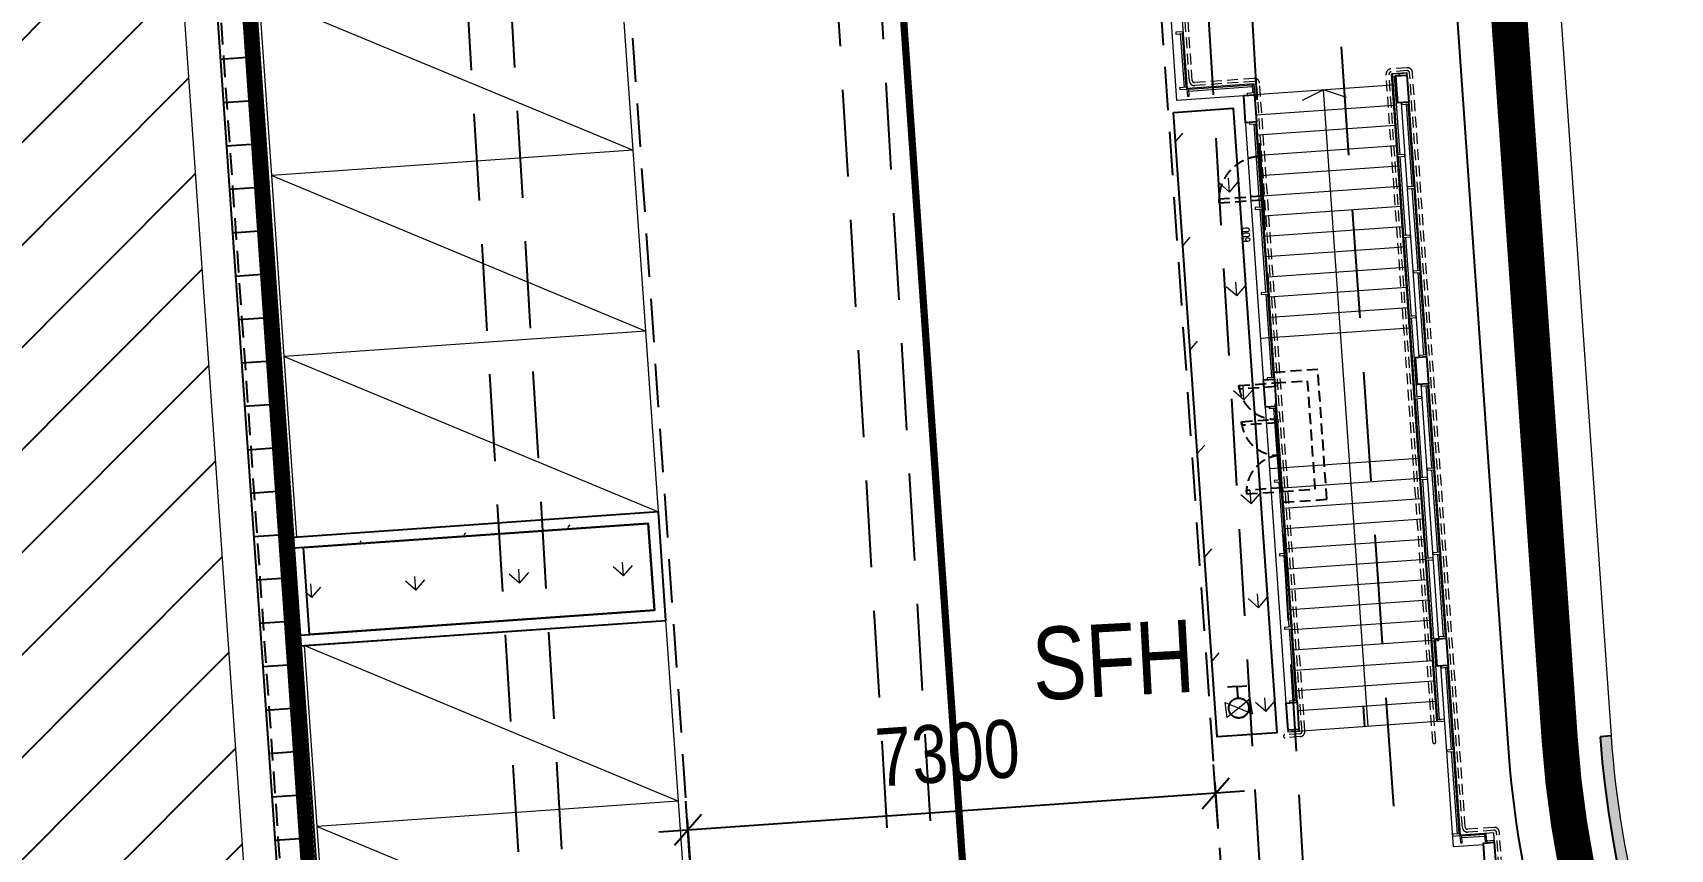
# Model space of a CAD drawing. Header units: millimetres. Extents: x 834681283 to 835686922, y 817551134 to 819407044.
# Drawn here: x 835207714 to 835230313, y 818107071 to 818118332 of the extents above; entities that cross this region are included whole.
import ezdxf
from ezdxf.xclip import XClip

# ---------------------------------------------------------------- set-up
doc = ezdxf.new("R2010")
doc.units = ezdxf.units.MM
doc.header["$LTSCALE"] = 1200
doc.header["$MEASUREMENT"] = 0
doc.header["$XCLIPFRAME"] = 0
for name, pattern in [('P01-MAAN-P-EVA$0$HIDDEN', [0.375, 0.25, -0.125]), ('P01-MAAN-P-EVA$0$HIDDENX2', [0.75, 0.5, -0.25]), ('P01-MAGP-EVA-GREENERY$0$DASHED', [0.75, 0.5, -0.25]), ('P01-MAGP-EVA-GREENERY$0$DASHEDX2', [1.5, 1, -0.5]), ('P01-MAGP-EVA-GREENERY$0$DOT', [0.25, 0, -0.25]), ('P01-MAGP-EVA-GREENERY$0$HIDDEN', [0.375, 0.25, -0.125]), ('P01-MAGP-EVA-GREENERY$0$HIDDEN2', [0.1875, 0.125, -0.0625]), ('P01-MAGP-EVA-GREENERY$0$HIDDENX2', [0.75, 0.5, -0.25]), ('P01-MAGP-EVA-GREENERY$0$M_RM1104', [6, 4, -2]), ('P01-MAGP-P-RF$0$P01-MBDR-P-B1$0$FDA(cad v 2007)$0$HIDDENX2', [0.75, 0.5, -0.25]), ('SITE BOUNDARY$0$PHANTOM', [2.5, 1.25, -0.25, 0.25, -0.25, 0.25, -0.25])]:
    doc.linetypes.add(name, pattern=pattern)
doc.layers.get('Defpoints').update_dxf_attribs({"color": 15})
for name, color, linetype, lineweight in [('AR-PLANT_AR_BS_MI_', 9, 'Continuous', 25), ('P01-MAAN-P-EVA$0$AR-DIM_AR_', 4, 'Continuous', 25), ('P01-MAGP-EVA-GREENERY$0$AR-CP_AR_BS_MI_', 8, 'Continuous', 5), ('P01-MAGP-EVA-GREENERY$0$AR-HATCH_AR_', 8, 'Continuous', 13), ('P01-MAGP-EVA-GREENERY$0$AR-PLANT_AR_BS_MI_', 7, 'Continuous', 25), ('P01-MAGP-EVA-GREENERY$0$AR-STAIR_AR_BS_MI_', 7, 'Continuous', 18), ('P01-MAGP-EVA-GREENERY$0$AR-WA-STEEL_AR_BS_MI_', 3, 'Continuous', 0), ('P01-MAGP-EVA-GREENERY$0$DR-FLD', 8, 'Continuous', 25), ('P01-MAGP-EVA-GREENERY$0$FH-AR', 3, 'Continuous', 25), ('P01-MAGP-EVA-GREENERY$0$LI-FIT', 8, 'Continuous', 25), ('P01-MAGP-EVA-GREENERY$0$RLP340', 8, 'P01-MAGP-EVA-GREENERY$0$HIDDEN2', 5), ('P01-MAGP-EVA-GREENERY$0$RLP916', 4, 'Continuous', 0), ('P01-MAGP-P-RF$0$AR-HATCH_AR_', 253, 'Continuous', 13), ('P01-MAGP-P-RF$0$AR-PLANT_AR_BS_MI_', 4, 'Continuous', 25), ('P01-MAGP-P-RF$0$AR-ROOF_AR_BS_MI_', 3, 'Continuous', 18), ('SITE BOUNDARY$0$AR-SIMS_BL_400', 1, 'SITE BOUNDARY$0$PHANTOM', 140)]:
    doc.layers.add(name, color=color, linetype=linetype, lineweight=lineweight)
for name, color, linetype in [('P01-MAAN-P-EVA$0$ADA08640', 2, 'Continuous'), ('P01-MAAN-P-EVA$0$AW-TXT-FS', 4, 'Continuous'), ('P01-MAAN-P-EVA$0$HATCH', 9, 'Continuous'), ('P01-MAAN-P-EVA$0$RLP0830A', 6, 'Continuous'), ('P01-MAGP-EVA-GREENERY$0$AR-FS-AR-EVA', 8, 'Continuous'), ('P01-MAGP-EVA-GREENERY$0$AR-LANDS_AR_MI_', 9, 'Continuous'), ('P01-MAGP-EVA-GREENERY$0$BOX-CULVERT', 8, 'P01-MAGP-EVA-GREENERY$0$DASHED'), ('P01-MAGP-EVA-GREENERY$0$MVA_MARKING', 254, 'Continuous'), ('P01-MAGP-EVA-GREENERY$0$SURFACE CHANNEL', 8, 'Continuous')]:
    doc.layers.add(name, color=color, linetype=linetype)
doc.layers.get('P01-MAGP-EVA-GREENERY$0$BOX-CULVERT').off()
doc.styles.add('P01-MAAN-P-EVA$0$ARIAL', font='arial.ttf', dxfattribs={"width": 0.8})
doc.styles.add('P01-MAGP-EVA-GREENERY$0$RLP-SIMPLEX', font='simplex.shx', dxfattribs={"width": 0.8})
doc.linetypes.add('P01-MAGP-EVA-GREENERY$0$FENCELINE2', pattern='A,0.25,-0.1,[132,ltypeshp.shx,S=0.1,R=0,X=-0.1,Y=0],-0.1,1', length=1.45)
doc.dimstyles.new('P01-MAAN-P-EVA$0$DIM-500', dxfattribs={"dimscale": 400, "dimtxt": 2, "dimasz": 1, "dimexe": 1, "dimexo": 1, "dimgap": 1, "dimtad": 1, "dimdec": 0, "dimrnd": 0.1, "dimdsep": 46, "dimtxsty": 'P01-MAAN-P-EVA$0$ARIAL', "dimblk1": 'P01-MAAN-P-EVA$0$_OBLIQUE', "dimblk2": 'P01-MAAN-P-EVA$0$_OBLIQUE', "dimsah": 1, "dimcen": 5, "dimdle": 1, "dimclrd": 8, "dimclre": 8, "dimclrt": 4, "dimadec": 3, "dimazin": 2, "dimtfac": 1, "dimtdec": 0, "dimtix": 1, "dimtmove": 2, "dimatfit": 0, "dimldrblk": 'P01-MAAN-P-EVA$0$_OBLIQUE', "dimfxl": 1, "dimtolj": 1, "dimarcsym": 0})

# ---------------------------------------------------------------- blocks, each defined once
blk = doc.blocks.new('P01-MAGP-P-RF')
at = {"layer": 'P01-MAGP-P-RF$0$AR-HATCH_AR_'}
h = blk.add_hatch(dxfattribs=at)
h.set_pattern_fill('DOTS', color=256, scale=40, style=0)
h.set_pattern_definition([(3.998948738238478, (0, 0), (27.24432540348136, 65.55958536559868), [0, -63.5])])
edge = h.paths.add_edge_path()
edge.add_arc((835242962.917527, 818109574.5522072), 13499.99999946342, 183.9989671964622, 273.9989671999951)
edge.add_line((835243904.3871673, 818096107.4205563), (835250488.3290232, 818096567.6953595))
edge.add_line((835250488.3290232, 818096567.6953595), (835250498.789749, 818096418.0605597))
edge.add_line((835250498.789749, 818096418.0605597), (835243914.8479412, 818095957.7857598))
edge.add_arc((835242962.9276265, 818109574.5823864), 13650.02940124269, 183.9990877009416, 273.9989160764382, ccw=False)
edge.add_line((835229346.1338512, 818108622.6212838), (835229495.785876, 818108633.0825677))
at = {"layer": 'P01-MAGP-P-RF$0$AR-PLANT_AR_BS_MI_'}
blk.add_line((835229495.785831, 818108633.0832103), (835229346.1338512, 818108622.6212838), dxfattribs=at)
at = {"layer": 'P01-MAGP-P-RF$0$AR-PLANT_AR_BS_MI_', "lineweight": 13}
blk.add_lwpolyline([(835319975.4285933, 818155651.1053132, 0.520567152926035), (835304582.671299, 818174660.2844), (835238734.6727839, 818170056.9365556, 0.4142135623714282), (835224882.2184259, 818154122.0908312), (835228069.2674862, 818108533.3565245, 0.4142135623739243), (835244004.1132107, 818094680.9021666), (835289068.137734, 818097831.269449, 0.3152987003235073), (835307727.6125411, 818112940.8523319)], format="xyb", close=True, dxfattribs=at)
at = {"layer": 'P01-MAGP-P-RF$0$AR-PLANT_AR_BS_MI_'}
blk.add_arc((835242962.9276254, 818109574.5823853), 13650.02940032073, 183.9990876967633, 273.9989160812796, dxfattribs=at)
at = {"layer": 'P01-MAGP-P-RF$0$AR-ROOF_AR_BS_MI_', "linetype": 'P01-MAGP-P-RF$0$P01-MBDR-P-B1$0$FDA(cad v 2007)$0$HIDDENX2'}
blk.add_lwpolyline([(835319139.1353179, 818155890.9251571, 0.5205671529267053), (835304643.3437868, 818173792.4025826), (835238795.3452717, 818169189.054738, 0.4142135623688354), (835225750.1002433, 818154182.763319), (835228937.1493038, 818108594.0290123, 0.4142135623741363), (835243943.4407228, 818095548.7839842), (835289007.4652462, 818098699.1512666, 0.3152987003220428), (835306891.3192657, 818113180.6721758)], format="xyb", close=True, dxfattribs=at)
at = {"layer": 'P01-MAGP-P-RF$0$AR-ROOF_AR_BS_MI_'}
blk.add_lwpolyline([(835318600.8316005, 818156045.2919532, 0.5205671529280326), (835304682.3973423, 818173233.76601), (835238834.3988272, 818168630.418166, 0.4142135623724634), (835226308.7368157, 818154221.8168745), (835229495.7858759, 818108633.0825677, 0.4142135623783449), (835243904.3871673, 818096107.4205562), (835288968.4116907, 818099257.7878386, 0.3152987003244816), (835306353.0155482, 818113335.0389719)], format="xyb", close=True, dxfattribs=at)
blk = doc.blocks.new('SITE BOUNDARY')
at = {"layer": 'SITE BOUNDARY$0$AR-SIMS_BL_400', "ltscale": 3, "const_width": 0.2}
for points in [[(835205.967713655, 818187.3215969054), (835227.4017731363, 818191.1423574201, 0.04919379695137301), (835256.6874020555, 818199.3961517689), (835258.8234410972, 818200.232073454), (835285.938085068, 818202.0513295376), (835285.9727178891, 818201.4156632093), (835309.2716431464, 818202.6718212748), (835309.2208451042, 818203.6140114499), (835336.548215934, 818205.4478256224), (835336.7910000669, 818204.998000004), (835338.0060000003, 818193.445), (835338.3870000002, 818177.043), (835337.6760000006, 818162.317), (835336.3740000002, 818150.7069999996), (835335.9430000004, 818146.5350000003), (835335.0780000007, 818138.0100000005), (835334.5610000003, 818125.5499999999), (835334.7450000006, 818110.3709999997), (835335.6156377018, 818097.3093875501), (835212.7614046936, 818088.7203368283)], [(835118.3382164289, 818191.3527021519), (835119.7278151001, 818191.4372147409, 0.3759908120438026), (835144.6618437314, 818176.3934268437), (835205.967713655, 818187.3215969054), (835212.7614046936, 818088.7203368283), (835125.9384592712, 818082.6503054047)]]:
    blk.add_lwpolyline(points, format="xyb", close=True, dxfattribs=at)
blk = doc.blocks.new('P01-MAAN-P-EVA$0$_OBLIQUE')
at = {"color": 0, "linetype": 'ByBlock'}
blk.add_line((-0.5, -0.5), (0.5, 0.5), dxfattribs=at)
blk = doc.blocks.new('*D1578')
at = {"layer": 'Defpoints', "color": 0, "transparency": 16777216}
for p in [(835216755.5895667, 818107335.7196734), (835224099.6513565, 818106955.4709078), (835216816.9138892, 818106453.6855531)]:
    blk.add_point(p, dxfattribs=at)
at = {"layer": 'P01-MAAN-P-EVA$0$AR-DIM_AR_', "color": 8, "lineweight": -2, "transparency": 16777216}
for p, q in [((835224071.9079214, 818107354.5076252), (835224010.268473, 818108241.074236)), ((835224437.0486255, 818107869.7809536), (835216356.5528493, 818107307.9762384)), ((835216789.170454, 818106852.7222705), (835216727.8461317, 818107734.7563908))]:
    blk.add_line(p, q, dxfattribs=at)
at = {"layer": 'P01-MAAN-P-EVA$0$AR-DIM_AR_', "color": 8, "lineweight": -2, "transparency": 16777216, "xscale": 400, "yscale": 400, "zscale": 400}
for p, rotation in [((835224038.011908, 818107842.0375186), 3.977147448143867), ((835216755.5895667, 818107335.7196734), 183.9771474481439)]:
    blk.add_blockref('P01-MAAN-P-EVA$0$_OBLIQUE', p, dxfattribs=dict(at, rotation=rotation))
at = {"layer": 'P01-MAAN-P-EVA$0$AR-DIM_AR_', "color": 4, "transparency": 16777216, "insert": (835220340.7082808, 818108395.6622455), "char_height": 800, "attachment_point": 5, "rotation": 3.977147448143881, "style": 'P01-MAAN-P-EVA$0$ARIAL'}
blk.add_mtext('\\A1;7300', dxfattribs=at)
blk = doc.blocks.new('P01-MAGP-EVA-GREENERY$0$ST-ARR')
at = {"color": 4}
blk.add_lwpolyline([(-305.5555555554456, -124.9999999999854), (5.820766091346741e-11, 1.455191522836685e-11), (305.5555555556202, -124.9999999999854)], dxfattribs=at)
blk = doc.blocks.new('P01-MAGP-EVA-GREENERY$0$A$C6C283414')
at = {"layer": 'P01-MAGP-EVA-GREENERY$0$AR-STAIR_AR_BS_MI_'}
for p, q in [((-1995.008751869202, -0.0006433725357055664), (0.0001904964447021484, 1.192092895507812e-07)), ((-1995.008751988411, -0.0006433725357055664), (-1995.008138537407, -1903.000643253326))]:
    blk.add_line(p, q, dxfattribs=at)
blk.add_lwpolyline([(0.0001904964447021484, 1.192092895507812e-07), (0.000235438346862793, -719.9999998807907), (-1995.008138775826, -1903.000643253326), (-2595.008751988411, -0.0008368492126464844)], dxfattribs=at)
blk = doc.blocks.new('P01-MAGP-EVA-GREENERY$0$EXISTING STREET FIRE HYDRANT')
for p, q in [((0, 1496.310795426369), (-672.7172585725784, 1496.310795426369)), ((0, 688.5), (0, 1496.310795426369)), ((0, 1496.310795426369), (672.7172585725784, 1496.310795426369))]:
    blk.add_line(p, q)
blk.add_circle((0, 0), 688.5)
blk = doc.blocks.new('P01-MAGP-EVA-GREENERY$0$BOX-CULVERT LINE')
at = {"layer": 'Defpoints', "linetype": 'P01-MAGP-EVA-GREENERY$0$DASHEDX2'}
for p, q in [((835213657.6, 818214667.8000004), (835225776.1245968, 818012938.6057324)), ((835213062.3, 818214572.2000004), (835225177.2192677, 818012902.6322484)), ((835207973, 818214240.3000004), (835218149.7, 818044836.2000004)), ((835208571.8000001, 818214279.1000004), (835218748.6, 818044872.2000004)), ((835218643.5, 818206715.0000005), (835228331.3000001, 818045447.8000004)), ((835219248.8000001, 818206645.2000004), (835228930.2, 818045483.8000004))]:
    blk.add_line(p, q, dxfattribs=at)
blk = doc.blocks.new('P01-MAGP-EVA-GREENERY$0$MVA_MARKING')
at = {"layer": 'P01-MAGP-EVA-GREENERY$0$MVA_MARKING', "linetype": 'P01-MAGP-EVA-GREENERY$0$M_RM1104', "const_width": 100}
blk.add_lwpolyline([(835221593.6120164, 818091898.2643687), (835217535.9692905, 818149940.5628519)], dxfattribs=at)
blk = doc.blocks.new('P01-MAGP-EVA-GREENERY')
at = {"layer": 'P01-MAGP-EVA-GREENERY$0$AR-HATCH_AR_'}
h = blk.add_hatch(dxfattribs=at)
h.set_pattern_fill('GRASS', color=256, scale=40, style=0)
h.set_pattern_definition([(93.99894873817374, (835214988.5284231, 818165900.7981719), (-766.7727033301995, 666.5700422175504), [190.4999999999993, -1246.340979199995]), (48.99894873817385, (835214988.5284231, 818165900.7981719), (-766.7727034214888, 666.5700422969103), [190.5000000000001, -825.5000000000009]), (138.9989487381738, (835214988.5284231, 818165900.7981719), (-666.5700422969103, -766.7727034214888), [190.5, -825.5])])
h.paths.add_polyline_path([(835224058.5205637, 818108618.8602033), (835224881.5325942, 818108676.3959593), (835224279.3421214, 818117290.3715763), (835223456.34662, 818117232.8371174)])
h = blk.add_hatch(dxfattribs=at)
h.set_pattern_fill('GRASS', color=256, scale=40, style=0)
h.set_pattern_definition([(93.99896719781333, (-34875.21582424641, 10271.79212117195), (-766.7729180866883, 666.5697951775445), [190.5, -1246.3409792]), (48.99896719781343, (-34875.21582424641, 10271.79212117195), (-766.7729181779772, 666.5697952569036), [190.4999999999999, -825.5000000000007]), (138.9989671978134, (-34875.21582424641, 10271.79212117195), (-666.5697952569036, -766.7729181779772), [190.4999999999999, -825.5000000000002])])
h.paths.add_polyline_path([(835211450.6798296, 818111231.0032029), (835216209.0736126, 818111563.6563171), (835216292.7599102, 818110366.5764177), (835211534.3661269, 818110033.923303)])
at = {"layer": 'P01-MAGP-EVA-GREENERY$0$DR-FLD'}
h = blk.add_hatch(dxfattribs=at)
h.set_pattern_fill('_USER', color=256, scale=600, style=0, pattern_type=0)
h.set_pattern_definition([(3.998967197813425, (835208926.9074881, 818145539.4043733), (-41.84309510643341, 598.5391845083449), [])])
h.paths.add_polyline_path([(835208378.2465563, 818145501.0483791), (835211638.6459302, 818098863.0839164), (835212187.3068637, 818098901.4398963), (835208926.907488, 818145539.4043734), (835208378.2465687, 818145501.0482031)])
at = {"color": 4}
blk.add_line((835226074.0472496, 818109040.4458767), (835226093.5738918, 818108761.1275642), dxfattribs=at)
at = {"layer": 'Defpoints', "linetype": 'P01-MAGP-EVA-GREENERY$0$HIDDEN'}
blk.add_line((835225755.091496, 818154183.1113591), (835229314.7227908, 818103264.8354918), dxfattribs=at)
at = {"layer": 'P01-MAGP-EVA-GREENERY$0$AR-CP_AR_BS_MI_'}
for points in [[(835215999.5573227, 818116711.5769863), (835215825.211896, 818119205.490313), (835210837.3852451, 818118856.79946), (835215999.5573227, 818116711.5769863), (835211011.7306725, 818116362.8861349), (835210837.3852451, 818118856.79946)], [(835216173.9027485, 818114217.6636604), (835215999.5573227, 818116711.5769863), (835211011.7306718, 818116362.8861349), (835216173.9027485, 818114217.6636604), (835211186.0760989, 818113868.9728088), (835211011.7306718, 818116362.8861349)], [(835216348.248175, 818111723.7503352), (835216173.9027487, 818114217.6636604), (835211186.0760981, 818113868.9728088), (835216348.248175, 818111723.7503352), (835211360.421526, 818111375.0594826), (835211186.0760981, 818113868.9728088)], [(835216627.2008618, 818107733.4890171), (835216452.8554354, 818110227.4023435), (835211465.0287849, 818109878.7114908), (835216627.2008618, 818107733.4890171), (835211639.3742119, 818107384.7981654), (835211465.0287849, 818109878.7114908)], [(835216801.5462879, 818105239.575691), (835216627.2008618, 818107733.4890171), (835211639.374211, 818107384.7981654), (835216801.5462879, 818105239.575691), (835211813.7196382, 818104890.8848395), (835211639.374211, 818107384.7981654)]]:
    blk.add_lwpolyline(points, dxfattribs=at)
at = {"layer": 'P01-MAGP-EVA-GREENERY$0$AR-FS-AR-EVA', "linetype": 'P01-MAGP-EVA-GREENERY$0$HIDDENX2'}
blk.add_line((835213795.0993036, 818149679.0447134), (835219446.7466711, 818068835.4057872), dxfattribs=at)
blk.add_lwpolyline([(835220763.8332701, 818154672.4736215), (835224713.9588196, 818098168.1479583)], dxfattribs=at)
at = {"layer": 'P01-MAGP-EVA-GREENERY$0$AR-LANDS_AR_MI_', "linetype": 'ByBlock'}
blk.add_lwpolyline([(835223456.34662, 818117232.8371174), (835224279.3421218, 818117290.3715764), (835224881.5325942, 818108676.3959593), (835224058.520564, 818108618.8602035)], close=True, dxfattribs=at)
at = {"layer": 'P01-MAGP-EVA-GREENERY$0$AR-LANDS_AR_MI_'}
for points in [[(835211420.1311283, 818109875.5727692), (835216452.8554355, 818110227.4023439), (835216348.2481753, 818111723.7503356), (835211315.5233899, 818111371.9207284)], [(835211409.6703537, 818110025.2075654), (835216292.7599102, 818110366.5764177), (835216209.0741019, 818111563.6548105), (835211325.9841639, 818111222.2859321)]]:
    blk.add_lwpolyline(points, dxfattribs=at)
blk.add_lwpolyline([(835211450.6798296, 818111231.0032029), (835216209.0736126, 818111563.6563171), (835216292.7599102, 818110366.5764177), (835211534.3661269, 818110033.923303)], close=True, dxfattribs=at)
at = {"layer": 'P01-MAGP-EVA-GREENERY$0$AR-PLANT_AR_BS_MI_', "linetype": 'P01-MAGP-EVA-GREENERY$0$HIDDEN2'}
for p, q in [((835224849.5604203, 818113651.3029171), (835225448.0997461, 818113693.1460216)), ((835225573.6296092, 818111897.5285085), (835225448.0997461, 818113693.1460216)), ((835224860.0212096, 818113501.6680464), (835225308.9257292, 818113533.0503765)), ((835225413.5338446, 818112036.7024688), (835225308.925627, 818113533.0503694)), ((835224964.6292613, 818112005.320069), (835225413.5338502, 818112036.7023889)), ((835224975.0900505, 818111855.6852905), (835225573.629172, 818111897.5283813))]:
    blk.add_line(p, q, dxfattribs=at)
for points in [[(835224683.3644841, 818116027.954938), (835224679.8775753, 818116077.8332044), (835224081.3382978, 818116035.9902837), (835224084.825207, 818115986.1120169)], [(835224859.9740539, 818113501.664899), (835224863.4609952, 818113451.7866362), (835224364.7254559, 818113416.9205259), (835224361.2385148, 818113466.7987902)], [(835224894.8434001, 818113002.8823484), (835224898.3303415, 818112953.0040857), (835224399.5948021, 818112918.1379753), (835224396.107861, 818112968.0162396)], [(835224964.5819321, 818112005.316477), (835224961.0950245, 818112055.1947421), (835224462.3594631, 818112020.3289465), (835224465.8463712, 818111970.4506799)]]:
    blk.add_lwpolyline(points, close=True, dxfattribs=at)
for centre, radius, start, end in [((835224683.3644836, 818116027.9549378), 600.0000812605571, 93.9989405009967, 183.9989477908811), ((835224860.0209607, 818113501.6678509), 499.9997798240206, 184.0002406262883, 273.9990306207229), ((835224894.890307, 818113002.8853003), 499.9997798240206, 184.0002406262887, 273.9990306207229), ((835224964.6287932, 818112005.3200803), 499.9997798240206, 93.99890435442799, 183.9976877250149)]:
    blk.add_arc(centre, radius, start, end, dxfattribs=at)
at = {"layer": 'P01-MAGP-EVA-GREENERY$0$AR-STAIR_AR_BS_MI_'}
for p, q in [((835223504.1175404, 818117395.5648502), (835222701.026231, 818128883.2982341)), ((835223648.8595203, 818117562.0643069), (835222856.6468331, 818128894.1775165)), ((835226833.8062409, 818128069.7544007), (835228825.3086479, 818099582.665701)), ((835223607.6318808, 818117578.228509), (835223555.8731014, 818118318.6058936)), ((835223632.5710108, 818117579.9719707), (835223580.8122313, 818118320.3493558)), ((835226681.0401673, 818117780.0546911), (835226466.5636762, 818117765.06093)), ((835227091.1414396, 818108830.8657151), (835226466.5636762, 818117765.06093)), ((835226675.4869008, 818117773.6518303), (835226472.9674984, 818117759.493969)), ((835226559.74757, 818116647.2127787), (835226483.6890484, 818117735.1824826)), ((835226584.6867027, 818116648.9562409), (835226508.6281811, 818117736.9259447)), ((835227416.153468, 818107264.7178943), (835226681.0401673, 818117780.0546911)), ((835224426.8665934, 818117460.0729966), (835223504.1175404, 818117395.5648502)), ((835224571.6075629, 818117626.5723811), (835223648.8595203, 818117562.0643069)), ((835224541.729115, 818117609.4470121), (835223668.8704596, 818117548.426637)), ((835224543.4725772, 818117584.5078821), (835223670.6139221, 818117523.487508)), ((835225040.1459477, 818108687.4843316), (835224426.8665934, 818117460.0729966)), ((835225195.7661374, 818108698.3634629), (835224571.6075629, 818117626.5723811)), ((835226477.4429001, 818117609.4404105), (835224582.0682623, 818117476.9384382)), ((835226143.4524065, 818108764.6144905), (835225529.7575711, 818117543.1892138)), ((835226496.96967, 818117330.1221424), (835224601.5950515, 818117197.6195529)), ((835226848.9868876, 818113857.7173617), (835226603.6120644, 818117367.6509022)), ((835226750.6638467, 818116210.58898), (835226671.1969489, 818117347.3146552)), ((835226775.6029762, 818116212.3324422), (835226696.1360781, 818117349.0581179)), ((835224650.4359864, 818115925.4076139), (835224570.0632079, 818117075.0913393)), ((835224675.3751161, 818115927.1510755), (835224595.0023375, 818117076.834802)), ((835226516.4964416, 818117050.8038551), (835224621.1218026, 818116918.3012648)), ((835226536.0232128, 818116771.4855697), (835224640.6485525, 818116638.9829764)), ((835226637.5495543, 818115534.303942), (835226561.4910324, 818116622.273646)), ((835226662.488687, 818115536.0474036), (835226586.430165, 818116624.0171082)), ((835226555.5499843, 818116492.1672825), (835224660.1753027, 818116359.6646883)), ((835226575.076756, 818116212.8489968), (835224679.7020522, 818116080.3463999)), ((835226831.8743007, 818115048.9241774), (835226752.4074031, 818116185.649854)), ((835226856.8134302, 818115050.6676394), (835226777.3465323, 818116187.393316)), ((835224732.5522234, 818114750.784755), (835224652.1794457, 818115900.4684805)), ((835224757.4913535, 818114752.5282172), (835224677.1185752, 818115902.2119424)), ((835226594.6035279, 818115933.53071), (835224699.2288024, 818115801.0281126)), ((835226614.1302986, 818115654.2124233), (835224718.7555535, 818115521.7098244)), ((835226715.3515378, 818114421.3951045), (835226639.2930157, 818115509.3648086)), ((835226740.2906709, 818114423.1385674), (835226664.2321486, 818115511.1082709)), ((835226633.6570702, 818115374.894137), (835224738.2823035, 818115242.3915367)), ((835226653.183842, 818115095.5758512), (835224757.8090539, 818114963.0732487)), ((835226913.0847547, 818113887.2593752), (835226833.6178571, 818115023.985052)), ((835226938.0238843, 818113889.0028373), (835226858.556986, 818115025.7285138)), ((835226672.7106136, 818114816.2575636), (835224777.3358034, 818114683.7549605)), ((835224814.6684617, 818113576.1618962), (835224734.2956835, 818114725.8456225)), ((835224839.6075923, 818113577.9053581), (835224759.2348135, 818114727.5890844)), ((835226692.2373847, 818114536.9392776), (835224796.8626232, 818114404.436677)), ((835226793.1535218, 818113308.4862688), (835226717.0949996, 818114396.4559718)), ((835226818.0926543, 818113310.2297302), (835226742.0341325, 818114398.1994348)), ((835226711.764077, 818114257.620985), (835224660.7691327, 818114114.2392288)), ((835227120.511528, 818109973.72701), (835226875.1388147, 818113483.6303713)), ((835227022.1906449, 818112326.568454), (835226942.7237477, 818113463.2941273)), ((835227047.1297741, 818112328.3119155), (835226967.662877, 818113465.0375901)), ((835226870.9555056, 818112195.5774313), (835226794.8969837, 818113283.547136)), ((835226895.8946383, 818112197.3208942), (835226819.8361162, 818113285.2905976)), ((835224913.4790395, 818112162.736648), (835224844.307278, 818113152.1966375)), ((835224938.4181706, 818112164.4801102), (835224869.2464089, 818113153.9400992)), ((835226837.2934804, 818112462.00344), (835224786.2982363, 818112318.6216627)), ((835227103.4010991, 818111164.9036516), (835227023.9342011, 818112301.6293273)), ((835227128.3402281, 818111166.6471131), (835227048.8733304, 818112303.3727895)), ((835224984.39426, 818111148.3375252), (835224915.2224989, 818112137.7975152)), ((835225009.3333913, 818111150.080987), (835224940.1616302, 818112139.5409774)), ((835226856.8201727, 818112182.6851474), (835224961.4451622, 818112050.1825306)), ((835226948.7574896, 818111082.6685953), (835226872.6989677, 818112170.6382986)), ((835226973.6966223, 818111084.4120576), (835226897.6381004, 818112172.3817613)), ((835226876.3469434, 818111903.3668609), (835224980.971912, 818111770.8642426)), ((835226895.8737156, 818111624.0485749), (835225000.4986624, 818111491.5459539)), ((835225055.3094807, 818110133.9384035), (835224986.13772, 818111123.3983926)), ((835225080.2486119, 818110135.6818651), (835225011.0768515, 818111125.141854)), ((835226915.4004873, 818111344.730288), (835225020.0254126, 818111212.2276661)), ((835227184.6115527, 818110003.2388494), (835227105.1446549, 818111139.964525)), ((835227209.5506821, 818110004.9823109), (835227130.0837846, 818111141.7079875)), ((835226934.9272585, 818111065.4120018), (835225039.5521628, 818110932.9093778)), ((835227026.5594734, 818109969.7597585), (835226950.5009512, 818111057.7294627)), ((835227051.498606, 818109971.5032209), (835226975.4400837, 818111059.4729244)), ((835226954.4540293, 818110786.0937151), (835225059.078913, 818110653.5910907)), ((835226973.9808015, 818110506.7754291), (835225078.6056631, 818110374.272802)), ((835226993.5075729, 818110227.4571425), (835225098.1324134, 818110094.9545146)), ((835225126.2247019, 818109119.5392802), (835225057.0529406, 818110108.9992706)), ((835225151.1638337, 818109121.2827424), (835225081.9920725, 818110110.7427323)), ((835227013.0343441, 818109948.1388558), (835225117.6591637, 818109815.6362264)), ((835227104.3614575, 818108856.850922), (835227028.302935, 818109944.8206252)), ((835227129.3005896, 818108858.5943842), (835227053.2420679, 818109946.5640883)), ((835227032.5611154, 818109668.8205743), (835225137.185887, 818109536.3183217)), ((835227321.2907472, 818107101.7054327), (835227146.6634551, 818109599.6400192)), ((835227293.7174253, 818108442.5479262), (835227214.2484512, 818109579.3037808)), ((835227318.6565548, 818108444.2913876), (835227239.1875793, 818109581.0472425)), ((835227052.0877514, 818109389.5022784), (835225156.7125235, 818109257.0000256)), ((835227071.614388, 818109110.1839823), (835225176.2391601, 818108977.6817293)), ((835227149.9977626, 818108834.9802543), (835225040.1459477, 818108687.4843316)), ((835227374.9279435, 818107280.8822135), (835227295.4609817, 818108417.6087996)), ((835227399.8670726, 818107282.6256751), (835227320.400111, 818108419.3522614)), ((835227880.021749, 818107297.1462929), (835227416.153468, 818107264.7178943)), ((835228564.5046577, 818097506.0453433), (835227880.021749, 818107297.1462929)), ((835230620.9367251, 818099708.196172), (835230081.7301165, 818107420.993172)), ((835227735.2807616, 818107130.6469091), (835227321.2907472, 818107101.7054327)), ((835227750.3887379, 818107273.0170442), (835227436.1691877, 818107251.050365)), ((835227752.1321998, 818107248.0779114), (835227437.9126499, 818107226.1112324))]:
    blk.add_line(p, q, dxfattribs=at)
at = {"layer": 'P01-MAGP-EVA-GREENERY$0$AR-WA-STEEL_AR_BS_MI_', "color": 7}
for points in [[(835223488.3014386, 818118338.9430618), (835223490.0449014, 818118314.0039294), (835223589.8014323, 818118320.977779), (835223588.0579695, 818118345.9169117)], [(835226472.9674984, 818117759.493969), (835226474.7109607, 818117734.554836), (835226574.4674919, 818117741.5286853), (835226572.7240292, 818117766.4678173)], [(835226575.7303706, 818117766.6779813), (835226577.4738331, 818117741.7388484), (835226677.2303625, 818117748.7126976), (835226675.4869008, 818117773.6518303)], [(835223541.8036876, 818117573.6265451), (835223543.5471505, 818117548.6874123), (835223643.3036813, 818117555.6612614), (835223641.5602189, 818117580.6003937)], [(835223650.2775306, 818117455.9047302), (835223675.2166631, 818117457.6481934), (835223668.2428138, 818117557.4047239), (835223643.3036813, 818117555.6612614)], [(835224474.5966288, 818117494.4546654), (835224476.3400918, 818117469.5155329), (835224576.0966219, 818117476.4893819), (835224574.3531604, 818117501.4285148)], [(835224548.0753214, 818117518.6685158), (835224573.0144541, 818117520.4119782), (835224566.0406048, 818117620.168509), (835224541.1014721, 818117618.4250466)], [(835226603.6257665, 818117367.6518582), (835226605.3692291, 818117342.7127256), (835226705.1257597, 818117349.6865748), (835226703.3822973, 818117374.6257068)], [(835224502.4920255, 818117095.4285424), (835224504.2354878, 818117070.4894096), (835224603.9920189, 818117077.4632591), (835224602.2485565, 818117102.4023912)], [(835226550.769482, 818116646.5851324), (835226552.5129445, 818116621.6459996), (835226652.2694752, 818116628.6198486), (835226650.5260128, 818116653.5589814)], [(835226684.8362205, 818116205.9870559), (835226686.5796837, 818116181.0479233), (835226786.3362138, 818116188.0217725), (835226784.5927521, 818116212.9609051)], [(835224584.624184, 818115920.8067964), (835224586.3676466, 818115895.8676639), (835224686.1241779, 818115902.841513), (835224684.380715, 818115927.7806458)], [(835226628.5714658, 818115533.6762962), (835226630.3149284, 818115508.7371627), (835226730.071459, 818115515.7110119), (835226728.3279965, 818115540.6501447)], [(835226766.0466745, 818115044.3222545), (835226767.7901369, 818115019.3831217), (835226867.5466676, 818115026.3569709), (835226865.8032047, 818115051.2961034)], [(835224666.7404213, 818114746.1839378), (835224668.4838841, 818114721.244805), (835224768.240415, 818114728.2186542), (835224766.4969527, 818114753.1577874)], [(835226706.3734493, 818114420.7674588), (835226708.1169119, 818114395.828326), (835226807.8734428, 818114402.8021752), (835226806.1299806, 818114427.7413079)], [(835226847.2571287, 818113882.6574516), (835226849.000591, 818113857.718319), (835226948.7571218, 818113864.6921682), (835226947.0136595, 818113889.6313009)], [(835224748.8646199, 818113571.5616354), (835224750.6080822, 818113546.6225021), (835224850.3646138, 818113553.5963514), (835224848.6211509, 818113578.5354848)], [(835226875.1525652, 818113483.631331), (835226876.8960271, 818113458.6921979), (835226976.6525583, 818113465.6660477), (835226974.9090954, 818113490.6051797)], [(835224776.7600164, 818113172.5355123), (835224778.5034797, 818113147.5963805), (835224878.2600105, 818113154.570229), (835224876.5165474, 818113179.5093616)], [(835226784.1754333, 818113307.8586221), (835226785.9188961, 818113282.9194901), (835226885.6754261, 818113289.8933393), (835226883.9319645, 818113314.8324714)], [(835226956.3630189, 818112321.9665301), (835226958.1064811, 818112297.0273969), (835227057.8630117, 818112304.0012461), (835227056.1195496, 818112328.9403793)], [(835224847.6752396, 818112158.1363893), (835224849.4187012, 818112133.1972573), (835224949.1752319, 818112140.1711059), (835224947.4317697, 818112165.1102388)], [(835226861.9774182, 818112194.9497849), (835226863.7208797, 818112170.0106522), (835226963.4774103, 818112176.9845021), (835226961.7339485, 818112201.9236346)], [(835224918.5904609, 818111143.7372668), (835224920.3339232, 818111118.7981346), (835225020.0904539, 818111125.7719839), (835225018.3469917, 818111150.7111168)], [(835227037.5734721, 818111160.3017286), (835227039.3169348, 818111135.3625954), (835227139.0734662, 818111142.3364446), (835227137.3300029, 818111167.2755772)], [(835226939.7794021, 818111082.040949), (835226941.5228637, 818111057.1018163), (835227041.279395, 818111064.0756655), (835227039.5359323, 818111089.0147976)], [(835224989.5056832, 818110129.3381449), (835224991.2491454, 818110104.3990122), (835225091.0056756, 818110111.3728608), (835225089.2622138, 818110136.3119942)], [(835227118.7839265, 818109998.6369258), (835227120.5273896, 818109973.6977926), (835227220.2839198, 818109980.6716417), (835227218.540458, 818110005.6107751)], [(835227146.6772561, 818109599.6409823), (835227148.4207177, 818109574.7018497), (835227248.1772486, 818109581.6756986), (835227246.4337869, 818109606.6148314)], [(835225060.4209044, 818109114.9390217), (835225062.1643667, 818109089.9998895), (835225161.9208975, 818109096.9737382), (835225160.177435, 818109121.9128709)], [(835227095.383369, 818108856.2232755), (835227097.1268319, 818108831.2841429), (835227196.883362, 818108838.2579919), (835227195.1399004, 818108863.1971241)], [(835225088.3163011, 818108715.9128994), (835225090.0597643, 818108690.9737668), (835225189.816295, 818108697.947616), (835225188.0728317, 818108722.8867487)], [(835227227.8897994, 818108437.9460028), (835227229.6332623, 818108413.0068696), (835227329.3897923, 818108419.9807192), (835227327.6463301, 818108444.9198518)], [(835227309.1003176, 818107276.2802907), (835227310.8437793, 818107251.3411576), (835227410.6003107, 818107258.3150073), (835227408.8568478, 818107283.2541405)], [(835227756.7328424, 818107182.2686187), (835227781.6719753, 818107184.012081), (835227774.6981262, 818107283.768612), (835227749.7589934, 818107282.0251496)], [(835227417.5741596, 818107158.5584764), (835227442.5132922, 818107160.3019389), (835227435.5394428, 818107260.0584695), (835227410.6003107, 818107258.3150073)], [(835227781.6719755, 818107184.0120811), (835227783.4154377, 818107159.072948), (835227883.1719692, 818107166.0467973), (835227881.4285061, 818107190.9859304)]]:
    blk.add_lwpolyline(points, close=True, dxfattribs=at)
at = {"layer": 'P01-MAGP-EVA-GREENERY$0$AR-WA-STEEL_AR_BS_MI_', "color": 7, "linetype": 'P01-MAGP-EVA-GREENERY$0$HIDDEN2', "ltscale": 0.3}
blk.add_lwpolyline([(835227017.5813851, 818109969.1321121), (835227019.3248479, 818109944.1929787), (835227119.0813787, 818109951.1668279), (835227117.3379158, 818109976.1059613)], close=True, dxfattribs=at)
at = {"layer": 'P01-MAGP-EVA-GREENERY$0$DR-FLD'}
blk.add_lwpolyline([(835225660.3227918, 818154176.4862031), (835228847.3727502, 818108587.7508746, 0.2881518966568164), (835237730.2512074, 818096427.6247537)], format="xyb", dxfattribs=at)
blk.add_lwpolyline([(835208378.2465563, 818145501.0483791), (835211638.6459302, 818098863.0839164), (835212187.3068637, 818098901.4398963), (835208926.907488, 818145539.4043734), (835208378.2465687, 818145501.0482031)], close=True, dxfattribs=at)
at = {"layer": 'P01-MAGP-EVA-GREENERY$0$DR-FLD', "linetype": 'P01-MAGP-EVA-GREENERY$0$DOT', "const_width": 750}
blk.add_lwpolyline([(835228545.1666926, 818118287.8474151), (835229221.4597397, 818108613.9028156, 0.06539988364907126), (835229935.7602537, 818105097.5330423)], format="xyb", dxfattribs=at)
at = {"layer": 'P01-MAGP-EVA-GREENERY$0$FH-AR', "linetype": 'Continuous', "lineweight": 13}
blk.add_lwpolyline([(835224169.940898, 818109096.6677971), (835224546.5402406, 818108939.2736002), (835224516.2907197, 818109147.0835422), (835224200.1902975, 818108888.8578556), (835224169.940898, 818109096.6677971)], close=True, dxfattribs=at)
at = {"layer": 'P01-MAGP-EVA-GREENERY$0$LI-FIT'}
for points in [[(835226677.2303623, 818117748.7126976), (835226703.3822974, 818117374.6257068), (835226553.7474871, 818117364.1649354), (835226527.5955527, 818117738.2519257)], [(835224576.0966216, 818117476.4893819), (835224602.2485564, 818117102.4023908), (835224452.613746, 818117091.9416196), (835224426.4618114, 818117466.0286106)], [(835226948.7571613, 818113864.6921692), (835226974.9090958, 818113490.6051794), (835226825.2742854, 818113480.1444073), (835226799.1223508, 818113854.2313979)], [(835224850.3646134, 818113553.5963513), (835224876.5165473, 818113179.5093614), (835224726.8817372, 818113169.0485895), (835224700.7298033, 818113543.1355798)], [(835227220.2818521, 818109980.7018216), (835227246.4337873, 818109606.6148312), (835227096.798977, 818109596.154059), (835227070.6470418, 818109970.2410492)], [(835225161.9208974, 818109096.9737384), (835225188.0728317, 818108722.8867487), (835225038.4380221, 818108712.425976), (835225012.2860872, 818109086.5129671)], [(835227883.1719689, 818107166.0467972), (835227909.3239028, 818106791.9598073), (835227759.6890925, 818106781.4990348), (835227733.5371579, 818107155.586026)]]:
    blk.add_lwpolyline(points, close=True, dxfattribs=at)
at = {"layer": 'P01-MAGP-EVA-GREENERY$0$RLP340'}
for p, q in [((835223676.452309, 818117669.2502012), (835222890.1677703, 818128916.5697335)), ((835223716.3549213, 818117672.0397377), (835222930.0703851, 818128919.3592693)), ((835224571.3655404, 818117701.7391415), (835223748.3740332, 818117644.2049301)), ((835227035.8506811, 818108546.3170699), (835226391.8159693, 818117758.8336432)), ((835227075.7532941, 818108549.1065902), (835226431.718582, 818117761.6231811)), ((835226681.2168937, 818117849.2361069), (835226456.7638527, 818117833.544906)), ((835226684.0064298, 818117809.3334948), (835226459.5533898, 818117793.6422936)), ((835227443.7464942, 818107371.9031502), (835226716.0255423, 818117781.4986877)), ((835227483.6491069, 818107374.6926885), (835226755.9281541, 818117784.2882241)), ((835224574.1550795, 818117661.8365289), (835223751.1635696, 818117604.302318)), ((835225231.0296748, 818108695.8164752), (835224606.1741966, 818117634.0016798)), ((835225270.9322876, 818108698.6060086), (835224646.0768093, 818117636.7912133)), ((835225203.1948545, 818108663.7973647), (835224993.7061437, 818108649.1523881)), ((835225205.9843749, 818108623.8947511), (835224996.4956766, 818108609.2497747)), ((835227879.779971, 818107372.3124379), (835227515.6682192, 818107346.8578832)), ((835227882.5695083, 818107332.4098248), (835227518.4577572, 818107306.9552705)), ((835228592.0975028, 818097613.2314556), (835227914.5886209, 818107304.5750194)), ((835228632.0001153, 818097616.0209947), (835227954.4912333, 818107307.3645582))]:
    blk.add_line(p, q, dxfattribs=at)
for centre, radius, start, end in [((835224576.2472372, 818117631.9095292), 70, 3.998961418001502, 93.99896823156158), ((835226461.645542, 818117763.715334), 70, 93.99896823156158, 183.9989682315615), ((835226461.645542, 818117763.715334), 30.00000000000003, 93.99896823156158, 183.9989682315615), ((835226686.0985821, 818117779.4065349), 70, 3.998961418001502, 93.99896823156158), ((835226686.0985821, 818117779.4065349), 30.00000000000003, 3.998961418001502, 93.99896823156158), ((835223746.2818815, 818117674.1318898), 70, 183.9989614180015, 273.9989682315615), ((835223746.2818815, 818117674.1318899), 30.00000000000003, 183.9989614180015, 273.9989682315615), ((835224576.2472372, 818117631.9095291), 30.00000000000003, 3.998961418001502, 93.99896823156158), ((835224995.100909, 818108629.2010816), 19.99999984552477, 93.99895460444132, 273.9989546044413), ((835225201.1027149, 818108693.7243251), 30.00000000000003, 273.9989405009967, 3.998961418001502), ((835225201.1027149, 818108693.7243251), 70, 273.9989405009967, 3.998961418001502), ((835227055.8019874, 818108547.7118304), 19.99999996625416, 183.9989405009967, 3.998940500996694), ((835227513.5760658, 818107376.7848424), 70, 183.9989682315615, 273.9989682315615), ((835227513.5760658, 818107376.7848424), 30.00000000000003, 183.9989682315615, 273.9989682315615), ((835227884.6616617, 818107302.4828662), 70, 3.998968231561556, 93.99896823156158), ((835227884.6616617, 818107302.4828662), 30.00000000000003, 3.998968231561556, 93.99896823156158)]:
    blk.add_arc(centre, radius, start, end, dxfattribs=at)
at = {"layer": 'P01-MAGP-EVA-GREENERY$0$RLP916', "linetype": 'P01-MAGP-EVA-GREENERY$0$FENCELINE2'}
blk.add_lwpolyline([(835196573.10963, 818169757.7210938, -0.350001108325439), (835201265.2391587, 818166678.1236862), (835207845.7257276, 818146594.4902254), (835213873.1115303, 818060376.1242896), (835249478.7595128, 818062865.2572773)], format="xyb", dxfattribs=at)
blk.add_lwpolyline([(835196573.10963, 818169757.7210938, -0.350001108325439), (835201265.2391587, 818166678.1236862), (835207845.7257276, 818146594.4902254), (835213873.1115303, 818060376.1242896), (835249478.7595128, 818062865.2572773)], format="xyb", dxfattribs=at)
at = {"layer": 'P01-MAGP-EVA-GREENERY$0$SURFACE CHANNEL', "linetype": 'P01-MAGP-EVA-GREENERY$0$HIDDEN'}
for points in [[(835227298.059046, 818161456.5212429, 0.1350420038983131), (835225834.8967209, 818154188.6904386), (835229021.9466786, 818108599.9551134, 0.4142135622125427), (835243937.5172657, 818095633.5753818, 0.4142135622125427)], [(835243909.6218694, 818096032.6015049, -0.4142135622126315), (835229420.9728009, 818108627.8505192), (835226233.922844, 818154216.5858341, -0.1350420038944747), (835227655.2057463, 818161276.3928597, -0.1350420038944747)]]:
    blk.add_lwpolyline(points, format="xyb", dxfattribs=at)
for points in [[(835211688.5241972, 818098866.5708234), (835208428.1248231, 818145504.5352875)], [(835212137.4285965, 818098897.952989), (835208877.0292213, 818145535.9174649)]]:
    blk.add_lwpolyline(points, dxfattribs=at)
at = {"rotation": 273.99894874131}
blk.add_blockref('P01-MAGP-EVA-GREENERY$0$A$C6C283414', (835229311.1021565, 818118444.0885885), dxfattribs=at)
at = {"layer": 'P01-MAGP-EVA-GREENERY$0$AR-STAIR_AR_BS_MI_', "xscale": -0.9999999999999992, "rotation": 3.99894879537554}
blk.add_blockref('P01-MAGP-EVA-GREENERY$0$ST-ARR', (835225529.757571, 818117543.1892136), dxfattribs=at)
at = {"layer": 'P01-MAGP-EVA-GREENERY$0$BOX-CULVERT', "rotation": 359.9999999999997}
blk.add_blockref('P01-MAGP-EVA-GREENERY$0$BOX-CULVERT LINE', (0, 1.588186776101813e-22), dxfattribs=at)
at = {"layer": 'P01-MAGP-EVA-GREENERY$0$FH-AR', "xscale": 0.2000000000000003, "yscale": 0.2000000000000003, "zscale": 0.2000000000000003, "rotation": 3.998588287100702}
blk.add_blockref('P01-MAGP-EVA-GREENERY$0$EXISTING STREET FIRE HYDRANT', (835224358.2405291, 818109017.9707159), dxfattribs=at)
at = {"layer": 'P01-MAGP-EVA-GREENERY$0$MVA_MARKING', "rotation": 359.9999999999999}
blk.add_blockref('P01-MAGP-EVA-GREENERY$0$MVA_MARKING', (0, 1.588186776101813e-22), dxfattribs=at)
at = {"layer": 'Defpoints', "insert": (835224416.1003608, 818115439.174435), "char_height": 100.0000000000001, "width": 557.0819450750157, "attachment_point": 1, "rotation": 93.99894873881506, "line_spacing_factor": 0.9687244632642446, "style": 'P01-MAGP-EVA-GREENERY$0$RLP-SIMPLEX'}
blk.add_mtext('600', dxfattribs=at)
blk = doc.blocks.new('12027_SITE')
at = {"layer": 'Defpoints'}
blk.add_lwpolyline([(835304.582671299, 818174.6602844), (835238.7346727839, 818170.0569365557, 0.4142135623665788), (835224.8822184259, 818154.1220908312), (835228.0692674862, 818108.5333565245, 0.4142135623822082), (835244.0041132107, 818094.6809021666), (835289.0681377341, 818097.831269449, 0.3152987003272162), (835307.727612541, 818112.9408523319), (835319.9754285933, 818155.6511053132, 0.5205671529366895), (835304.582671299, 818174.6602844)], format="xyb", close=True, dxfattribs=at)
blk = doc.blocks.new('P01-MAAN-P-EVA')
at = {"layer": 'P01-MAAN-P-EVA$0$HATCH', "ltscale": 0.1}
h = blk.add_hatch(dxfattribs=at)
h.set_pattern_fill('_USER', color=240, scale=1000, angle=45, pattern_type=0)
h.set_pattern_definition([(45, (0, 0), (-707.1067811865474, 707.1067811865476), [])])
edge = h.paths.add_edge_path()
edge.add_arc((835196988.9345523, 818165276.9745445), 4500.000000514357, 18.141599978340707, 95.30201113692448, ccw=False)
edge.add_line((835201265.2391587, 818166678.1236862), (835207845.7257276, 818146594.4902254))
edge.add_line((835207845.7257276, 818146594.4902254), (835213873.1115303, 818060376.1242896))
edge.add_line((835213873.1115303, 818060376.1242896), (835249478.7595128, 818062865.2572773))
edge.add_line((835249478.7595128, 818062865.2572773), (835248373.9996351, 818055694.0373124))
edge.add_line((835248373.9996351, 818055694.0373124), (835252894.9996349, 818008746.0373122))
edge.add_line((835252894.9996349, 818008746.0373122), (835250407.9996349, 818006215.0373122))
edge.add_line((835250407.9996349, 818006215.0373122), (835243260.9996346, 818005049.0373126))
edge.add_line((835243260.9996346, 818005049.0373126), (835236208.1431193, 818004470.2020658))
edge.add_line((835236208.1431193, 818004470.2020658), (835241212.9533161, 818020285.1361902))
edge.add_line((835241212.9533161, 818020285.1361902), (835241220.2103381, 818039416.008414))
edge.add_line((835241220.2103381, 818039416.008414), (835229055.7083666, 818038576.0394297))
edge.add_line((835229055.7083666, 818038576.0394297), (835228294.9256233, 818049593.7595501))
edge.add_line((835228294.9256233, 818049593.7595501), (835229458.61106, 818057956.1832129))
edge.add_line((835229458.61106, 818057956.1832129), (835210625.7706214, 818056639.6099429))
edge.add_line((835210625.7706214, 818056639.6099429), (835209478.331739, 818073053.0781873))
edge.add_line((835209478.331739, 818073053.0781873), (835194734, 818069578))
edge.add_line((835194734, 818069578), (835179214, 818138785))
edge.add_line((835179214, 818138785), (835191844, 818148372))
edge.add_line((835191844, 818148372), (835202738.5886738, 818150939.9030486))
edge.add_line((835202738.5886738, 818150939.9030486), (835196573.10963, 818169757.7210938))
at = {"layer": 'P01-MAAN-P-EVA$0$ADA08640', "linetype": 'P01-MAAN-P-EVA$0$HIDDENX2', "const_width": 500}
blk.add_lwpolyline([(835229014.7167639, 818106859.9050701, -0.03063790197056524), (835228787.5222088, 818108583.5974777), (835225600.4878196, 818154172.3330578, -0.4142135623722903), (835238775.633485, 818169328.0427638), (835304623.6115761, 818173931.3678612, -0.3679707541123024), (835319439.2576125, 818163006.2040265, -0.3236595884325233)], format="xyb", dxfattribs=at)
at = {"layer": 'P01-MAAN-P-EVA$0$RLP0830A', "linetype": 'P01-MAAN-P-EVA$0$HIDDEN', "ltscale": 5}
blk.add_line((835220820.8501835, 818189969.2650999), (835227725.926216, 818089751.4021077), dxfattribs=at)
at = {"layer": 'P01-MAAN-P-EVA$0$AW-TXT-FS', "style": 'P01-MAAN-P-EVA$0$ARIAL', "width": 0.8}
blk.add_text('SFH', height=999.9999999999999, rotation=3.097907135518617, dxfattribs=at).set_placement((835221535.8896695, 818109122.992358))
at = {"layer": 'P01-MAAN-P-EVA$0$AR-DIM_AR_'}
dim = blk.add_linear_dim(base=(835216755.5895667, 818107335.7196734), p1=(835224099.6513566, 818106955.4709078), p2=(835216816.9138892, 818106453.6855531), angle=3.977147448143871, dimstyle='P01-MAAN-P-EVA$0$DIM-500', dxfattribs=at)
dim.commit()
dim.dimension.update_dxf_attribs({"geometry": '*D1578', "text_midpoint": (835220340.7082808, 818108395.6622455)})

msp = doc.modelspace()

# ---------------------------------------------------------------- linework, layer by layer
at = {"layer": 'AR-PLANT_AR_BS_MI_', "lineweight": 13}
msp.add_lwpolyline([(835319975.4285933, 818155651.1053131, 0.520567152926035), (835304582.671299, 818174660.2844), (835238734.6727839, 818170056.9365556, 0.4142135623714282), (835224882.2184259, 818154122.090831), (835228069.2674862, 818108533.3565245, 0.4142135623739243), (835244004.1132107, 818094680.9021666), (835289068.137734, 818097831.269449, 0.3152987003235073), (835307727.612541, 818112940.8523318)], format="xyb", close=True, dxfattribs=at)

# ---------------------------------------------------------------- block references
ref = msp.add_blockref('SITE BOUNDARY', (0, 0), dxfattribs=dict(xscale=1000, yscale=1000, zscale=1000))
XClip(ref).set_block_clipping_path([(835171.4179906907, 818003.0079180738), (835381.5676709538, 818003.0079180738), (835380.9419443216, 818241.1415228392), (835171.4179906907, 818241.1415228392)])
ref = msp.add_blockref('12027_SITE', (0, 0), dxfattribs=dict(xscale=1000, yscale=1000, zscale=1000))
XClip(ref).set_block_clipping_path([(835171.4179906907, 818003.0079180738), (835381.5676709538, 818241.1415228392)])
ref = msp.add_blockref('P01-MAGP-EVA-GREENERY', (0, 0))
XClip(ref).set_block_clipping_path([(835304579.184374, 818174710.1626656), (835305796.165823, 818174873.3149368), (835307662.0338197, 818174689.8070786), (835310520.3633885, 818174065.1796945), (835313081.8681743, 818173026.565997), (835315581.7919986, 818171259.1109881), (835317651.2761323, 818169000.3924677), (835319046.8494221, 818167007.0337248), (835320133.4085228, 818164236.8954862), (835320669.2049217, 818161588.339545), (835320843.1778568, 818158211.368624), (835320023.4914253, 818155637.3225639), (835307775.6753732, 818112927.0695825), (835307486.5656325, 818111403.7745718), (835306472.3023188, 818108849.5676203), (835303557.4701333, 818104111.4948183), (835299124.0129836, 818101088.6384549), (835297415.7114913, 818099718.8653644), (835294427.9237889, 818098869.5449544), (835299696.7221286, 818083540.2194344), (835299696.7221286, 818003007.9180738), (835381567.6709538, 818003007.9180738), (835381567.6709538, 818241141.5228392), (835171417.9906907, 818241141.5228392), (835171417.9906907, 818003007.9180738), (835299646.7221286, 818003007.9180738), (835299646.7221286, 818083531.8665625), (835294380.6194693, 818098853.3491247), (835289071.6246588, 818097781.3911836), (835244007.6001352, 818094631.0239012), (835243402.3726704, 818094599.0591453), (835242636.0318141, 818094583.6296563), (835241827.5000405, 818094619.5304664), (835240278.7908783, 818094803.1013474), (835238615.9808831, 818095198.6516088), (835236837.1062446, 818095894.4355551), (835235914.818166, 818096333.9795084), (835235308.0351869, 818096662.1879468), (835233986.3356233, 818097536.8864938), (835232722.909551, 818098548.7006296), (835231238.5995908, 818100145.3524557), (835230243.8710234, 818101523.0034088), (835229459.3735335, 818102997.1350085), (835228749.5628562, 818104567.991932), (835228038.0088664, 818107442.8705243), (835228019.3892208, 818108529.8695997), (835224832.3401604, 818154118.6039063), (835224786.1936965, 818154547.7584285), (835224773.2807815, 818155026.8918852), (835224783.5408298, 818155896.2038279), (835224816.9600604, 818156261.0471077), (835224880.3945836, 818156930.3651428), (835224980.8038678, 818157693.5020338), (835225188.0995655, 818158657.4187651), (835225368.2602261, 818159369.90378), (835225838.1759521, 818160711.976452), (835226139.2108691, 818161405.4137219), (835226545.7954304, 818162235.3437661), (835227243.4511546, 818163421.3939792), (835227831.7674248, 818164241.3849411), (835228201.1016024, 818164708.4587804), (835228901.1138991, 818165512.979474), (835229693.714691, 818166280.4427017), (835231339.2155919, 818167719.4297662), (835233198.9440969, 818168772.0604982), (835234724.5905447, 818169505.6878428), (835236291.5872612, 818169941.2428173), (835238731.1858591, 818170106.814821)])
msp.add_blockref('P01-MAGP-P-RF', (0, 0))

# ---------------------------------------------------------------- next in the draw order: block references
msp.add_blockref('P01-MAAN-P-EVA', (2.384185791015625e-07, -2.384185791015625e-07))

doc.saveas('drawing.dxf')
